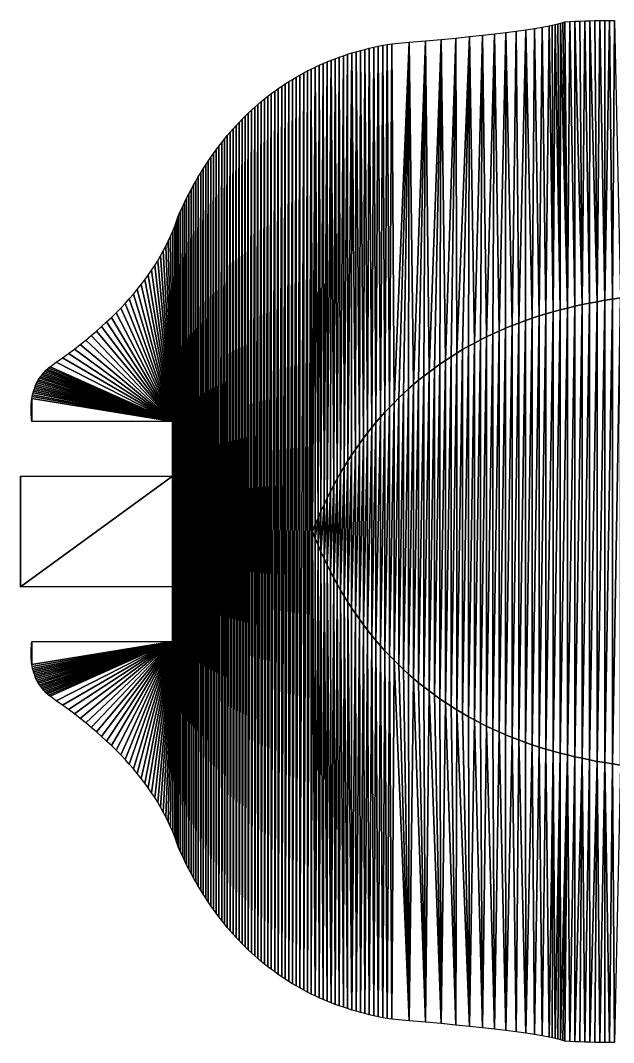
# Model space of a CAD drawing. Extents: x 10 to 917, y 10 to 841.
# Drawn here: x 776.4 to 845.3, y 301.6 to 420.3 of the extents above; entities that cross this region are included whole.
import ezdxf

# ---------------------------------------------------------------- set-up
doc = ezdxf.new("R2010")
doc.units = 0
doc.header["$MEASUREMENT"] = 0
doc.layers.get('0').update_dxf_attribs({"linetype": 'CONTINUOUS'})

msp = doc.modelspace()

# ---------------------------------------------------------------- linework, layer by layer
for p, q in [((840.77, 420.18), (841.35, 420.21)), ((841.35, 420.21), (841.93, 420.23)), ((841.93, 420.23), (842.51, 420.25)), ((842.51, 420.25), (843.09, 420.27)), ((843.09, 420.27), (843.66, 420.28)), ((843.66, 420.28), (844.24, 420.28)), ((844.24, 420.28), (844.81, 420.28)), ((844.81, 420.28), (845.39, 420.27)), ((832.76, 418.88), (833.97, 419.04)), ((833.97, 419.04), (835.07, 419.2)), ((835.07, 419.2), (836.08, 419.35)), ((836.08, 419.35), (836.98, 419.5)), ((836.98, 419.5), (837.79, 419.66)), ((837.79, 419.66), (838.15, 419.73)), ((838.15, 419.73), (838.49, 419.81)), ((838.49, 419.81), (838.81, 419.88)), ((838.81, 419.88), (839.1, 419.96)), ((839.1, 419.96), (839.37, 420.03)), ((839.37, 420.03), (839.61, 420.11)), ((839.61, 420.11), (840.19, 420.15)), ((840.19, 420.15), (840.77, 420.18)), ((821.54, 417.74), (823.44, 417.91)), ((823.44, 417.91), (825.24, 418.07)), ((825.24, 418.07), (826.95, 418.24)), ((826.95, 418.24), (828.55, 418.4)), ((828.55, 418.4), (830.05, 418.56)), ((830.05, 418.56), (831.46, 418.72)), ((831.46, 418.72), (832.76, 418.88)), ((814.9, 416.5), (815.39, 416.65)), ((815.39, 416.65), (815.89, 416.79)), ((815.89, 416.79), (816.4, 416.92)), ((816.4, 416.92), (816.91, 417.05)), ((816.91, 417.05), (817.43, 417.17)), ((817.43, 417.17), (817.95, 417.28)), ((817.95, 417.28), (818.47, 417.39)), ((818.47, 417.39), (819, 417.48)), ((819, 417.48), (819.53, 417.58)), ((819.53, 417.58), (821.54, 417.74)), ((811.55, 415.27), (812.01, 415.47)), ((812.01, 415.47), (812.48, 415.66)), ((812.48, 415.66), (812.95, 415.84)), ((812.95, 415.84), (813.43, 416.02)), ((813.43, 416.02), (813.92, 416.18)), ((813.92, 416.18), (814.4, 416.35)), ((814.4, 416.35), (814.9, 416.5)), ((809.3, 414.18), (809.74, 414.41)), ((809.74, 414.41), (810.18, 414.64)), ((810.18, 414.64), (810.63, 414.86)), ((810.63, 414.86), (811.09, 415.07)), ((811.09, 415.07), (811.55, 415.27)), ((807.16, 412.91), (807.58, 413.18)), ((807.58, 413.18), (808, 413.44)), ((808, 413.44), (808.43, 413.7)), ((808.43, 413.7), (808.86, 413.94)), ((808.86, 413.94), (809.3, 414.18)), ((805.54, 411.78), (805.93, 412.07)), ((805.93, 412.07), (806.34, 412.36)), ((806.34, 412.36), (806.75, 412.64)), ((806.75, 412.64), (807.16, 412.91)), ((803.98, 410.52), (804.36, 410.85)), ((804.36, 410.85), (804.75, 411.16)), ((804.75, 411.16), (805.14, 411.47)), ((805.14, 411.47), (805.54, 411.78)), ((802.51, 409.16), (802.87, 409.51)), ((802.87, 409.51), (803.24, 409.86)), ((803.24, 409.86), (803.61, 410.19)), ((803.61, 410.19), (803.98, 410.52)), ((801.45, 408.06), (801.8, 408.44)), ((801.8, 408.44), (802.15, 408.8)), ((802.15, 408.8), (802.51, 409.16)), ((800.43, 406.9), (800.77, 407.3)), ((800.77, 407.3), (801.11, 407.68)), ((801.11, 407.68), (801.45, 408.06)), ((799.46, 405.68), (799.78, 406.09)), ((799.78, 406.09), (800.1, 406.5)), ((800.1, 406.5), (800.43, 406.9)), ((798.52, 404.39), (798.83, 404.83)), ((798.83, 404.83), (799.14, 405.26)), ((799.14, 405.26), (799.46, 405.68)), ((797.92, 403.5), (798.22, 403.95)), ((798.22, 403.95), (798.52, 404.39)), ((797.06, 402.11), (797.34, 402.58)), ((797.34, 402.58), (797.63, 403.04)), ((797.63, 403.04), (797.92, 403.5)), ((796.51, 401.14), (796.78, 401.63)), ((796.78, 401.63), (797.06, 402.11)), ((795.71, 399.64), (795.97, 400.15)), ((795.97, 400.15), (796.24, 400.65)), ((796.24, 400.65), (796.51, 401.14)), ((795.21, 398.61), (795.46, 399.13)), ((795.46, 399.13), (795.71, 399.64)), ((794.72, 397.55), (794.96, 398.08)), ((794.96, 398.08), (795.21, 398.61)), ((794.32, 396.38), (794.53, 396.97)), ((794.53, 396.97), (794.72, 397.55)), ((793.84, 395.23), (794.09, 395.81)), ((794.09, 395.81), (794.32, 396.38)), ((793, 393.51), (793.3, 394.08)), ((793.3, 394.08), (793.58, 394.66)), ((793.58, 394.66), (793.84, 395.23)), ((792.35, 392.38), (792.68, 392.95)), ((792.68, 392.95), (793, 393.51)), ((791.63, 391.26), (792, 391.82)), ((792, 391.82), (792.35, 392.38)), ((790.84, 390.15), (791.25, 390.71)), ((791.25, 390.71), (791.63, 391.26)), ((789.98, 389.05), (790.42, 389.6)), ((790.42, 389.6), (790.84, 390.15)), ((789.05, 387.96), (789.53, 388.5)), ((789.53, 388.5), (789.98, 389.05)), ((788.05, 386.87), (788.56, 387.41)), ((788.56, 387.41), (789.05, 387.96)), ((840.76, 387.09), (839.91, 386.88)), ((841.61, 387.28), (840.76, 387.09)), ((842.48, 387.45), (841.61, 387.28)), ((843.36, 387.62), (842.48, 387.45)), ((844.25, 387.78), (843.36, 387.62)), ((845.15, 387.92), (844.25, 387.78)), ((846.06, 388.05), (845.15, 387.92)), ((786.42, 385.27), (786.98, 385.8)), ((786.98, 385.8), (787.53, 386.34)), ((787.53, 386.34), (788.05, 386.87)), ((836.62, 385.96), (835.82, 385.7)), ((837.42, 386.21), (836.62, 385.96)), ((838.24, 386.44), (837.42, 386.21)), ((839.07, 386.67), (838.24, 386.44)), ((839.91, 386.88), (839.07, 386.67)), ((785.25, 384.21), (785.84, 384.74)), ((785.84, 384.74), (786.42, 385.27)), ((833.49, 384.84), (832.74, 384.53)), ((834.26, 385.14), (833.49, 384.84)), ((835.03, 385.42), (834.26, 385.14)), ((835.82, 385.7), (835.03, 385.42)), ((784, 383.16), (784.63, 383.68)), ((784.63, 383.68), (785.25, 384.21)), ((830.53, 383.54), (829.82, 383.18)), ((831.25, 383.88), (830.53, 383.54)), ((831.99, 384.21), (831.25, 383.88)), ((832.74, 384.53), (831.99, 384.21)), ((782.69, 382.12), (783.35, 382.64)), ((783.35, 382.64), (784, 383.16)), ((828.42, 382.44), (827.73, 382.05)), ((829.11, 382.82), (828.42, 382.44)), ((829.82, 383.18), (829.11, 382.82)), ((780.58, 380.58), (781.3, 381.09)), ((781.3, 381.09), (782, 381.6)), ((782, 381.6), (782.69, 382.12)), ((826.4, 381.23), (825.75, 380.8)), ((827.06, 381.64), (826.4, 381.23)), ((827.73, 382.05), (827.06, 381.64)), ((779.53, 379.8), (779.68, 379.94)), ((779.68, 379.94), (779.85, 380.07)), ((779.85, 380.07), (780.58, 380.58)), ((824.47, 379.91), (823.85, 379.45)), ((825.1, 380.36), (824.47, 379.91)), ((825.75, 380.8), (825.1, 380.36)), ((778.51, 378.55), (778.61, 378.72)), ((778.61, 378.72), (778.72, 378.89)), ((778.72, 378.89), (778.84, 379.05)), ((778.84, 379.05), (778.97, 379.21)), ((778.97, 379.21), (779.1, 379.36)), ((779.1, 379.36), (779.24, 379.51)), ((779.24, 379.51), (779.38, 379.66)), ((779.38, 379.66), (779.53, 379.8)), ((823.24, 378.98), (822.64, 378.49)), ((823.85, 379.45), (823.24, 378.98)), ((778, 377.43), (778.07, 377.63)), ((778.07, 377.63), (778.14, 377.82)), ((778.14, 377.82), (778.22, 378.01)), ((778.22, 378.01), (778.31, 378.19)), ((778.31, 378.19), (778.41, 378.37)), ((778.41, 378.37), (778.51, 378.55)), ((821.47, 377.49), (820.9, 376.97)), ((822.05, 378), (821.47, 377.49)), ((822.64, 378.49), (822.05, 378)), ((777.71, 376.16), (777.75, 376.39)), ((777.75, 376.39), (777.78, 376.6)), ((777.78, 376.6), (777.83, 376.82)), ((777.83, 376.82), (777.88, 377.03)), ((777.88, 377.03), (777.94, 377.23)), ((777.94, 377.23), (778, 377.43)), ((820.34, 376.44), (819.79, 375.89)), ((820.9, 376.97), (820.34, 376.44)), ((777.65, 375.23), (777.66, 375.47)), ((777.65, 374.99), (777.65, 375.23)), ((777.66, 375.47), (777.67, 375.71)), ((777.67, 375.71), (777.69, 375.94)), ((777.69, 375.94), (777.71, 376.16)), ((819.25, 375.33), (818.72, 374.77)), ((819.79, 375.89), (819.25, 375.33)), ((777.65, 374.74), (777.65, 374.99)), ((777.66, 374.49), (777.65, 374.74)), ((777.68, 374.23), (777.66, 374.49)), ((777.71, 373.97), (777.68, 374.23)), ((777.74, 373.7), (777.71, 373.97)), ((818.2, 374.19), (817.69, 373.6)), ((818.72, 374.77), (818.2, 374.19)), ((794.07, 373.7), (777.74, 373.7)), ((794.07, 367.35), (794.07, 373.7)), ((817.19, 372.99), (816.71, 372.38)), ((817.69, 373.6), (817.19, 372.99)), ((816.23, 371.75), (815.76, 371.11)), ((816.71, 372.38), (816.23, 371.75)), ((815.3, 370.46), (814.86, 369.8)), ((815.76, 371.11), (815.3, 370.46)), ((814.86, 369.8), (814.42, 369.12)), ((814, 368.44), (813.58, 367.74)), ((814.42, 369.12), (814, 368.44)), ((776.42, 360.93), (776.42, 367.35)), ((776.42, 367.35), (794.07, 367.35)), ((813.18, 367.03), (812.78, 366.31)), ((813.58, 367.74), (813.18, 367.03)), ((812.78, 366.31), (812.4, 365.58)), ((812.02, 364.83), (811.66, 364.08)), ((812.4, 365.58), (812.02, 364.83)), ((811.3, 363.31), (810.96, 362.53)), ((811.66, 364.08), (811.3, 363.31)), ((810.96, 362.53), (810.63, 361.73)), ((776.42, 354.51), (776.42, 360.93)), ((810.63, 361.73), (810.31, 360.93)), ((810.31, 360.93), (810.63, 360.13)), ((810.63, 360.13), (810.96, 359.33)), ((810.96, 359.33), (811.3, 358.55)), ((811.3, 358.55), (811.66, 357.79)), ((811.66, 357.79), (812.02, 357.03)), ((812.02, 357.03), (812.4, 356.28)), ((812.4, 356.28), (812.78, 355.55)), ((812.78, 355.55), (813.18, 354.83)), ((794.07, 354.51), (776.42, 354.51)), ((794.07, 348.16), (794.07, 354.51)), ((813.18, 354.83), (813.58, 354.12)), ((813.58, 354.12), (814, 353.42)), ((814, 353.42), (814.42, 352.74)), ((814.42, 352.74), (814.86, 352.06)), ((814.86, 352.06), (815.3, 351.4)), ((815.3, 351.4), (815.76, 350.75)), ((815.76, 350.75), (816.23, 350.11)), ((816.23, 350.11), (816.71, 349.48)), ((816.71, 349.48), (817.19, 348.87)), ((777.68, 347.63), (777.71, 347.89)), ((777.71, 347.89), (777.74, 348.16)), ((777.74, 348.16), (794.07, 348.16)), ((817.19, 348.87), (817.69, 348.27)), ((817.69, 348.27), (818.2, 347.67)), ((777.65, 347.12), (777.66, 347.37)), ((777.65, 346.87), (777.65, 347.12)), ((777.65, 346.63), (777.65, 346.87)), ((777.66, 346.39), (777.65, 346.63)), ((777.66, 347.37), (777.68, 347.63)), ((818.2, 347.67), (818.72, 347.09)), ((818.72, 347.09), (819.25, 346.53)), ((777.67, 346.16), (777.66, 346.39)), ((777.69, 345.92), (777.67, 346.16)), ((777.71, 345.7), (777.69, 345.92)), ((777.75, 345.48), (777.71, 345.7)), ((777.78, 345.26), (777.75, 345.48)), ((819.25, 346.53), (819.79, 345.97)), ((819.79, 345.97), (820.34, 345.43)), ((820.34, 345.43), (820.9, 344.89)), ((777.83, 345.04), (777.78, 345.26)), ((777.88, 344.83), (777.83, 345.04)), ((777.94, 344.63), (777.88, 344.83)), ((778, 344.43), (777.94, 344.63)), ((778.07, 344.23), (778, 344.43)), ((778.14, 344.04), (778.07, 344.23)), ((820.9, 344.89), (821.47, 344.37)), ((821.47, 344.37), (822.05, 343.86)), ((778.22, 343.85), (778.14, 344.04)), ((778.31, 343.67), (778.22, 343.85)), ((778.41, 343.49), (778.31, 343.67)), ((778.51, 343.31), (778.41, 343.49)), ((778.61, 343.14), (778.51, 343.31)), ((778.72, 342.97), (778.61, 343.14)), ((822.05, 343.86), (822.64, 343.37)), ((822.64, 343.37), (823.24, 342.88)), ((778.84, 342.81), (778.72, 342.97)), ((778.97, 342.65), (778.84, 342.81)), ((779.1, 342.5), (778.97, 342.65)), ((779.24, 342.35), (779.1, 342.5)), ((779.38, 342.2), (779.24, 342.35)), ((779.53, 342.06), (779.38, 342.2)), ((779.68, 341.93), (779.53, 342.06)), ((779.85, 341.79), (779.68, 341.93)), ((823.24, 342.88), (823.85, 342.41)), ((823.85, 342.41), (824.47, 341.95)), ((824.47, 341.95), (825.1, 341.5)), ((780.58, 341.28), (779.85, 341.79)), ((781.3, 340.77), (780.58, 341.28)), ((782, 340.26), (781.3, 340.77)), ((825.1, 341.5), (825.75, 341.06)), ((825.75, 341.06), (826.4, 340.63)), ((782.69, 339.74), (782, 340.26)), ((783.35, 339.22), (782.69, 339.74)), ((826.4, 340.63), (827.06, 340.22)), ((827.06, 340.22), (827.73, 339.82)), ((827.73, 339.82), (828.42, 339.42)), ((784, 338.7), (783.35, 339.22)), ((784.63, 338.18), (784, 338.7)), ((828.42, 339.42), (829.11, 339.05)), ((829.11, 339.05), (829.82, 338.68)), ((829.82, 338.68), (830.53, 338.32)), ((830.53, 338.32), (831.25, 337.98)), ((785.25, 337.65), (784.63, 338.18)), ((785.84, 337.12), (785.25, 337.65)), ((786.42, 336.59), (785.84, 337.12)), ((831.25, 337.98), (831.99, 337.65)), ((831.99, 337.65), (832.74, 337.33)), ((832.74, 337.33), (833.49, 337.02)), ((786.98, 336.06), (786.42, 336.59)), ((787.53, 335.53), (786.98, 336.06)), ((833.49, 337.02), (834.26, 336.72)), ((834.26, 336.72), (835.03, 336.44)), ((835.03, 336.44), (835.82, 336.16)), ((835.82, 336.16), (836.62, 335.9)), ((788.05, 334.99), (787.53, 335.53)), ((788.56, 334.45), (788.05, 334.99)), ((836.62, 335.9), (837.42, 335.65)), ((837.42, 335.65), (838.24, 335.42)), ((838.24, 335.42), (839.07, 335.19)), ((839.07, 335.19), (839.91, 334.98)), ((839.91, 334.98), (840.76, 334.78)), ((840.76, 334.78), (841.61, 334.59)), ((789.05, 333.91), (788.56, 334.45)), ((789.53, 333.36), (789.05, 333.91)), ((841.61, 334.59), (842.48, 334.41)), ((842.48, 334.41), (843.36, 334.24)), ((843.36, 334.24), (844.25, 334.09)), ((844.25, 334.09), (845.15, 333.94)), ((845.15, 333.94), (846.06, 333.81)), ((789.98, 332.81), (789.53, 333.36)), ((790.42, 332.26), (789.98, 332.81)), ((790.84, 331.71), (790.42, 332.26)), ((791.25, 331.16), (790.84, 331.71)), ((791.63, 330.6), (791.25, 331.16)), ((792, 330.04), (791.63, 330.6)), ((792.35, 329.48), (792, 330.04)), ((792.68, 328.91), (792.35, 329.48)), ((793, 328.35), (792.68, 328.91)), ((793.3, 327.78), (793, 328.35)), ((793.58, 327.21), (793.3, 327.78)), ((793.84, 326.63), (793.58, 327.21)), ((794.09, 326.06), (793.84, 326.63)), ((794.32, 325.48), (794.09, 326.06)), ((794.53, 324.9), (794.32, 325.48)), ((794.72, 324.31), (794.53, 324.9)), ((794.96, 323.78), (794.72, 324.31)), ((795.21, 323.25), (794.96, 323.78)), ((795.46, 322.73), (795.21, 323.25)), ((795.71, 322.22), (795.46, 322.73)), ((795.97, 321.71), (795.71, 322.22)), ((796.24, 321.21), (795.97, 321.71)), ((796.51, 320.72), (796.24, 321.21)), ((796.78, 320.23), (796.51, 320.72)), ((797.06, 319.76), (796.78, 320.23)), ((797.34, 319.28), (797.06, 319.76)), ((797.63, 318.82), (797.34, 319.28)), ((797.92, 318.36), (797.63, 318.82)), ((798.22, 317.91), (797.92, 318.36)), ((798.52, 317.47), (798.22, 317.91)), ((798.83, 317.03), (798.52, 317.47)), ((799.14, 316.6), (798.83, 317.03)), ((799.46, 316.18), (799.14, 316.6)), ((799.78, 315.77), (799.46, 316.18)), ((800.1, 315.36), (799.78, 315.77)), ((800.43, 314.96), (800.1, 315.36)), ((800.77, 314.56), (800.43, 314.96)), ((801.11, 314.18), (800.77, 314.56)), ((801.45, 313.8), (801.11, 314.18)), ((801.8, 313.43), (801.45, 313.8)), ((802.15, 313.06), (801.8, 313.43)), ((802.51, 312.7), (802.15, 313.06)), ((802.87, 312.35), (802.51, 312.7)), ((803.24, 312.01), (802.87, 312.35)), ((803.61, 311.67), (803.24, 312.01)), ((803.98, 311.34), (803.61, 311.67)), ((804.36, 311.01), (803.98, 311.34)), ((804.75, 310.7), (804.36, 311.01)), ((805.14, 310.39), (804.75, 310.7)), ((805.54, 310.09), (805.14, 310.39)), ((805.93, 309.79), (805.54, 310.09)), ((806.34, 309.5), (805.93, 309.79)), ((806.75, 309.22), (806.34, 309.5)), ((807.16, 308.95), (806.75, 309.22)), ((807.58, 308.68), (807.16, 308.95)), ((808, 308.42), (807.58, 308.68)), ((808.43, 308.17), (808, 308.42)), ((808.86, 307.92), (808.43, 308.17)), ((809.3, 307.68), (808.86, 307.92)), ((809.74, 307.45), (809.3, 307.68)), ((810.18, 307.22), (809.74, 307.45)), ((810.63, 307.01), (810.18, 307.22)), ((811.09, 306.79), (810.63, 307.01)), ((811.55, 306.59), (811.09, 306.79)), ((812.01, 306.39), (811.55, 306.59)), ((812.48, 306.2), (812.01, 306.39)), ((812.95, 306.02), (812.48, 306.2)), ((813.43, 305.85), (812.95, 306.02)), ((813.92, 305.68), (813.43, 305.85)), ((814.4, 305.52), (813.92, 305.68)), ((814.9, 305.36), (814.4, 305.52)), ((815.39, 305.21), (814.9, 305.36)), ((815.89, 305.07), (815.39, 305.21)), ((816.4, 304.94), (815.89, 305.07)), ((816.91, 304.81), (816.4, 304.94)), ((817.43, 304.69), (816.91, 304.81)), ((817.95, 304.58), (817.43, 304.69)), ((818.47, 304.47), (817.95, 304.58)), ((819, 304.38), (818.47, 304.47)), ((819.53, 304.29), (819, 304.38)), ((821.54, 304.12), (819.53, 304.29)), ((823.44, 303.95), (821.54, 304.12)), ((825.24, 303.79), (823.44, 303.95)), ((826.95, 303.62), (825.24, 303.79)), ((828.55, 303.46), (826.95, 303.62)), ((830.05, 303.3), (828.55, 303.46)), ((831.46, 303.14), (830.05, 303.3)), ((832.76, 302.98), (831.46, 303.14)), ((833.97, 302.82), (832.76, 302.98)), ((835.07, 302.67), (833.97, 302.82)), ((836.08, 302.51), (835.07, 302.67)), ((836.98, 302.36), (836.08, 302.51)), ((837.79, 302.2), (836.98, 302.36)), ((838.15, 302.13), (837.79, 302.2)), ((838.49, 302.05), (838.15, 302.13)), ((838.81, 301.98), (838.49, 302.05)), ((839.1, 301.9), (838.81, 301.98)), ((839.37, 301.83), (839.1, 301.9)), ((839.61, 301.75), (839.37, 301.83)), ((840.19, 301.71), (839.61, 301.75)), ((840.77, 301.68), (840.19, 301.71)), ((841.35, 301.65), (840.77, 301.68)), ((841.93, 301.63), (841.35, 301.65)), ((842.51, 301.61), (841.93, 301.63)), ((843.09, 301.59), (842.51, 301.61)), ((843.66, 301.59), (843.09, 301.59)), ((844.24, 301.58), (843.66, 301.59)), ((844.81, 301.58), (844.24, 301.58)), ((845.39, 301.59), (844.81, 301.58))]:
    msp.add_line(p, q)

# ---------------------------------------------------------------- meshes
mesh = msp.add_polyface()
corners = [(823.85, 379.45), (825.24, 418.07), (824.47, 379.91), (825.1, 380.36), (825.75, 380.8), (826.95, 418.24), (826.4, 381.23), (827.06, 381.64), (828.55, 418.4), (827.73, 382.05), (828.42, 382.44), (829.11, 382.82), (830.05, 418.56), (829.82, 383.18), (830.53, 383.54), (831.46, 418.72), (831.25, 383.88), (831.99, 384.21), (832.76, 418.88), (832.74, 384.53), (833.49, 384.84), (833.97, 419.04), (834.26, 385.14), (835.07, 419.2), (835.03, 385.42), (835.82, 385.7), (836.08, 419.35), (836.62, 385.96), (836.98, 419.5), (837.42, 386.21), (837.79, 419.66), (838.24, 386.44), (838.15, 419.73), (838.49, 419.81), (839.07, 386.67), (838.81, 419.88), (839.1, 419.96), (839.91, 386.88), (839.37, 420.03), (839.61, 420.11), (840.19, 420.15), (840.76, 387.09), (840.77, 420.18), (841.61, 387.28), (841.35, 420.21), (841.93, 420.23), (842.48, 387.45), (842.51, 420.25), (843.36, 387.62), (843.09, 420.27), (843.66, 420.28), (844.25, 387.78), (844.24, 420.28), (844.81, 420.28), (845.15, 387.92), (845.39, 420.27), (846.06, 388.05)]
mesh.append_faces([[corners[k] for k in face] for face in [(0, 1, 2), (2, 1, 3), (3, 1, 4), (4, 5, 6), (6, 5, 7), (7, 8, 9), (9, 8, 10), (10, 8, 11), (11, 12, 13), (13, 12, 14), (14, 15, 16), (16, 15, 17), (17, 18, 19), (19, 18, 20), (20, 21, 22), (22, 23, 24), (24, 23, 25), (25, 26, 27), (27, 28, 29), (29, 30, 31), (31, 33, 34), (34, 36, 37), (37, 40, 41), (41, 42, 43), (43, 45, 46), (46, 47, 48), (48, 50, 51), (51, 53, 54), (54, 55, 56)]], dxfattribs={"vtx0": -1, "vtx1": -1})
mesh.append_faces([[corners[k] for k in face] for face in [(4, 1, 5), (7, 5, 8), (11, 8, 12), (14, 12, 15), (17, 15, 18), (20, 18, 21), (22, 21, 23), (25, 23, 26), (27, 26, 28), (29, 28, 30), (31, 30, 32), (31, 32, 33), (34, 33, 35), (34, 35, 36), (37, 36, 38), (37, 38, 39), (37, 39, 40), (41, 40, 42), (43, 42, 44), (43, 44, 45), (46, 45, 47), (48, 47, 49), (48, 49, 50), (51, 50, 52), (51, 52, 53), (54, 53, 55)]], dxfattribs={"vtx0": -1, "vtx2": -1})
mesh = msp.add_polyface()
corners = [(808.43, 308.17), (808.43, 413.7), (808.86, 413.94), (808.86, 307.92), (809.3, 414.18), (809.3, 307.68), (809.74, 414.41), (809.74, 307.45), (810.18, 414.64), (810.31, 360.93), (810.63, 414.86), (810.63, 361.73), (810.96, 362.53), (811.09, 415.07), (811.3, 363.31), (811.55, 415.27), (811.66, 364.08), (812.01, 415.47), (812.02, 364.83), (812.48, 415.66), (812.4, 365.58), (812.78, 366.31), (812.95, 415.84), (813.18, 367.03), (813.43, 416.02), (813.58, 367.74), (813.92, 416.18), (814, 368.44), (814.4, 416.35), (814.42, 369.12), (814.9, 416.5), (814.86, 369.8), (815.3, 370.46), (815.39, 416.65), (815.76, 371.11), (815.89, 416.79), (816.23, 371.75), (816.4, 416.92), (816.71, 372.38), (816.91, 417.05), (817.19, 372.99), (817.43, 417.17), (817.69, 373.6), (817.95, 417.28), (818.2, 374.19), (818.47, 417.39), (818.72, 374.77), (819, 417.48), (819.25, 375.33), (819.53, 417.58), (819.79, 375.89), (821.54, 417.74), (820.34, 376.44), (820.9, 376.97), (821.47, 377.49), (822.05, 378), (823.44, 417.91), (822.64, 378.49), (823.24, 378.98), (823.85, 379.45), (825.24, 418.07)]
mesh.append_faces([[corners[k] for k in face] for face in [(9, 10, 11), (11, 10, 12), (12, 13, 14), (14, 15, 16), (16, 17, 18), (18, 19, 20), (20, 19, 21), (21, 22, 23), (23, 24, 25), (25, 26, 27), (27, 28, 29), (29, 30, 31), (31, 30, 32), (32, 33, 34), (34, 35, 36), (36, 37, 38), (38, 39, 40), (40, 41, 42), (42, 43, 44), (44, 45, 46), (46, 47, 48), (48, 49, 50), (50, 51, 52), (52, 51, 53), (53, 51, 54), (54, 51, 55), (55, 56, 57), (57, 56, 58), (58, 56, 59)]], dxfattribs={"vtx0": -1, "vtx1": -1})
mesh.append_faces([[corners[k] for k in face] for face in [(0, 1, 2), (3, 2, 4), (5, 4, 6), (7, 6, 8), (9, 8, 10), (12, 10, 13), (14, 13, 15), (16, 15, 17), (18, 17, 19), (21, 19, 22), (23, 22, 24), (25, 24, 26), (27, 26, 28), (29, 28, 30), (32, 30, 33), (34, 33, 35), (36, 35, 37), (38, 37, 39), (40, 39, 41), (42, 41, 43), (44, 43, 45), (46, 45, 47), (48, 47, 49), (50, 49, 51), (55, 51, 56), (59, 56, 60)]], dxfattribs={"vtx0": -1, "vtx2": -1})
mesh = msp.add_polyface()
corners = [(808.86, 307.92), (809.3, 414.18), (809.3, 307.68), (809.74, 414.41), (809.74, 307.45), (810.18, 414.64), (810.18, 307.22), (810.31, 360.93), (810.63, 307.01), (810.63, 360.13), (810.96, 359.33), (811.09, 306.79), (811.3, 358.55), (811.55, 306.59), (811.66, 357.79), (812.01, 306.39), (812.02, 357.03), (812.48, 306.2), (812.4, 356.28), (812.78, 355.55), (812.95, 306.02), (813.18, 354.83), (813.43, 305.85), (813.58, 354.12), (813.92, 305.68), (814, 353.42), (814.4, 305.52), (814.42, 352.74), (814.9, 305.36), (814.86, 352.06), (815.3, 351.4), (815.39, 305.21), (815.76, 350.75), (815.89, 305.07), (816.23, 350.11), (816.4, 304.94), (816.71, 349.48), (816.91, 304.81), (817.19, 348.87), (817.43, 304.69), (817.69, 348.27), (817.95, 304.58), (818.2, 347.67), (818.47, 304.47), (818.72, 347.09), (819, 304.38), (819.25, 346.53), (819.53, 304.29), (819.79, 345.97), (821.54, 304.12), (820.34, 345.43), (820.9, 344.89), (821.47, 344.37), (822.05, 343.86), (823.44, 303.95), (822.64, 343.37), (823.24, 342.88), (823.85, 342.41), (825.24, 303.79), (824.47, 341.95), (825.1, 341.5), (825.75, 341.06), (826.95, 303.62), (826.4, 340.63), (827.06, 340.22), (828.55, 303.46), (827.73, 339.82), (828.42, 339.42), (829.11, 339.05), (830.05, 303.3), (829.82, 338.68), (830.53, 338.32), (831.46, 303.14), (831.25, 337.98), (831.99, 337.65), (832.76, 302.98), (832.74, 337.33), (833.49, 337.02), (833.97, 302.82), (834.26, 336.72), (835.07, 302.67), (835.03, 336.44), (835.82, 336.16), (836.08, 302.51), (836.62, 335.9), (836.98, 302.36), (837.42, 335.65), (837.79, 302.2), (838.24, 335.42)]
mesh.append_faces([[corners[k] for k in face] for face in [(0, 1, 2), (2, 3, 4), (4, 5, 6), (8, 10, 11)]], dxfattribs={"vtx0": -1, "vtx1": -1})
mesh.append_faces([[corners[k] for k in face] for face in [(6, 5, 7)]], dxfattribs={"vtx0": -1, "vtx1": -1, "vtx2": -1})
mesh.append_faces([[corners[k] for k in face] for face in [(7, 8, 6), (8, 7, 9), (8, 9, 10), (11, 10, 12), (13, 12, 14), (15, 14, 16), (17, 16, 18), (17, 18, 19), (20, 19, 21), (22, 21, 23), (24, 23, 25), (26, 25, 27), (28, 27, 29), (28, 29, 30), (31, 30, 32), (33, 32, 34), (35, 34, 36), (37, 36, 38), (39, 38, 40), (41, 40, 42), (43, 42, 44), (45, 44, 46), (47, 46, 48), (49, 48, 50), (49, 50, 51), (49, 51, 52), (49, 52, 53), (54, 53, 55), (54, 55, 56), (54, 56, 57), (58, 57, 59), (58, 59, 60), (58, 60, 61), (62, 61, 63), (62, 63, 64), (65, 64, 66), (65, 66, 67), (65, 67, 68), (69, 68, 70), (69, 70, 71), (72, 71, 73), (72, 73, 74), (75, 74, 76), (75, 76, 77), (78, 77, 79), (80, 79, 81), (80, 81, 82), (83, 82, 84), (85, 84, 86), (87, 86, 88)]], dxfattribs={"vtx0": -1, "vtx2": -1})
mesh = msp.add_polyface()
corners = [(791.25, 331.16), (794.07, 348.16), (791.63, 330.6), (792, 330.04), (792.35, 329.48), (792.68, 328.91), (793, 328.35), (793.3, 327.78), (793.58, 327.21), (793.84, 326.63), (794.09, 326.06), (794.09, 395.81), (794.32, 396.38), (794.32, 325.48), (794.53, 396.97), (794.53, 324.9), (794.72, 397.55), (794.72, 324.31), (794.96, 398.08), (794.96, 323.78), (795.21, 398.61), (795.21, 323.25), (795.46, 399.13), (795.46, 322.73), (795.71, 399.64), (795.71, 322.22), (795.97, 400.15), (795.97, 321.71), (796.24, 400.65), (796.24, 321.21), (796.51, 401.14), (796.51, 320.72), (796.78, 401.63), (796.78, 320.23), (797.06, 402.11), (797.06, 319.76), (797.34, 402.58), (797.34, 319.28), (797.63, 403.04), (797.63, 318.82), (797.92, 403.5), (797.92, 318.36), (798.22, 403.95), (798.22, 317.91), (798.52, 404.39), (798.52, 317.47), (798.83, 404.83), (798.83, 317.03), (799.14, 405.26), (799.14, 316.6), (799.46, 405.68), (799.46, 316.18), (799.78, 406.09), (799.78, 315.77), (800.1, 406.5), (800.1, 315.36), (800.43, 406.9), (800.43, 314.96), (800.77, 407.3), (800.77, 314.56), (801.11, 407.68), (801.11, 314.18), (801.45, 408.06), (801.45, 313.8), (801.8, 408.44), (801.8, 313.43), (802.15, 408.8), (802.15, 313.06), (802.51, 409.16), (802.51, 312.7), (802.87, 409.51), (802.87, 312.35), (803.24, 409.86), (803.24, 312.01), (803.61, 410.19), (803.61, 311.67), (803.98, 410.52), (803.98, 311.34), (804.36, 410.85), (804.36, 311.01), (804.75, 411.16), (804.75, 310.7), (805.14, 411.47), (805.14, 310.39), (805.54, 411.78), (805.54, 310.09), (805.93, 412.07), (805.93, 309.79), (806.34, 412.36), (806.34, 309.5), (806.75, 412.64), (806.75, 309.22), (807.16, 412.91), (807.16, 308.95), (807.58, 413.18), (807.58, 308.68), (808, 413.44), (808, 308.42), (808.43, 413.7), (808.43, 308.17), (808.86, 413.94), (808.86, 307.92)]
mesh.append_faces([[corners[k] for k in face] for face in [(0, 1, 2), (2, 1, 3), (3, 1, 4), (4, 1, 5), (5, 1, 6), (6, 1, 7), (7, 1, 8), (8, 1, 9), (9, 1, 10), (10, 12, 13), (13, 14, 15), (15, 16, 17), (17, 18, 19), (19, 20, 21), (21, 22, 23), (23, 24, 25), (25, 26, 27), (27, 28, 29), (29, 30, 31), (31, 32, 33), (33, 34, 35), (35, 36, 37), (37, 38, 39), (39, 40, 41), (41, 42, 43), (43, 44, 45), (45, 46, 47), (47, 48, 49), (49, 50, 51), (51, 52, 53), (53, 54, 55), (55, 56, 57), (57, 58, 59), (59, 60, 61), (61, 62, 63), (63, 64, 65), (65, 66, 67), (67, 68, 69), (69, 70, 71), (71, 72, 73), (73, 74, 75), (75, 76, 77), (77, 78, 79), (79, 80, 81), (81, 82, 83), (83, 84, 85), (85, 86, 87), (87, 88, 89), (89, 90, 91), (91, 92, 93), (93, 94, 95), (95, 96, 97), (97, 98, 99), (99, 100, 101)]], dxfattribs={"vtx0": -1, "vtx1": -1})
mesh.append_faces([[corners[k] for k in face] for face in [(10, 1, 11)]], dxfattribs={"vtx0": -1, "vtx1": -1, "vtx2": -1})
mesh = msp.add_polyface()
corners = [(794.09, 326.06), (794.09, 395.81), (794.32, 396.38), (794.32, 325.48), (794.53, 396.97), (794.53, 324.9), (794.72, 397.55), (794.72, 324.31), (794.96, 398.08), (794.96, 323.78), (795.21, 398.61), (795.21, 323.25), (795.46, 399.13), (795.46, 322.73), (795.71, 399.64), (795.71, 322.22), (795.97, 400.15), (795.97, 321.71), (796.24, 400.65), (796.24, 321.21), (796.51, 401.14), (796.51, 320.72), (796.78, 401.63), (796.78, 320.23), (797.06, 402.11), (797.06, 319.76), (797.34, 402.58), (797.34, 319.28), (797.63, 403.04), (797.63, 318.82), (797.92, 403.5), (797.92, 318.36), (798.22, 403.95), (798.22, 317.91), (798.52, 404.39), (798.52, 317.47), (798.83, 404.83), (798.83, 317.03), (799.14, 405.26), (799.14, 316.6), (799.46, 405.68), (799.46, 316.18), (799.78, 406.09), (799.78, 315.77), (800.1, 406.5), (800.1, 315.36), (800.43, 406.9), (800.43, 314.96), (800.77, 407.3), (800.77, 314.56), (801.11, 407.68), (801.11, 314.18), (801.45, 408.06), (801.45, 313.8), (801.8, 408.44), (801.8, 313.43), (802.15, 408.8), (802.15, 313.06), (802.51, 409.16), (802.51, 312.7), (802.87, 409.51), (802.87, 312.35), (803.24, 409.86), (803.24, 312.01), (803.61, 410.19), (803.61, 311.67), (803.98, 410.52), (803.98, 311.34), (804.36, 410.85), (804.36, 311.01), (804.75, 411.16), (804.75, 310.7), (805.14, 411.47), (805.14, 310.39), (805.54, 411.78), (805.54, 310.09), (805.93, 412.07), (805.93, 309.79), (806.34, 412.36), (806.34, 309.5), (806.75, 412.64), (806.75, 309.22), (807.16, 412.91), (807.16, 308.95), (807.58, 413.18), (807.58, 308.68), (808, 413.44), (808, 308.42), (808.43, 413.7), (794.07, 373.7), (791.63, 391.26), (792, 391.82), (792.35, 392.38), (792.68, 392.95), (793, 393.51), (793.3, 394.08), (793.58, 394.66), (793.84, 395.23), (794.07, 367.35), (794.07, 354.51), (794.07, 348.16)]
mesh.append_faces([[corners[k] for k in face] for face in [(89, 1, 98), (99, 1, 100)]], dxfattribs={"vtx0": -1, "vtx1": -1})
mesh.append_faces([[corners[k] for k in face] for face in [(98, 1, 99)]], dxfattribs={"vtx0": -1, "vtx1": -1, "vtx2": -1})
mesh.append_faces([[corners[k] for k in face] for face in [(0, 1, 2), (3, 2, 4), (5, 4, 6), (7, 6, 8), (9, 8, 10), (11, 10, 12), (13, 12, 14), (15, 14, 16), (17, 16, 18), (19, 18, 20), (21, 20, 22), (23, 22, 24), (25, 24, 26), (27, 26, 28), (29, 28, 30), (31, 30, 32), (33, 32, 34), (35, 34, 36), (37, 36, 38), (39, 38, 40), (41, 40, 42), (43, 42, 44), (45, 44, 46), (47, 46, 48), (49, 48, 50), (51, 50, 52), (53, 52, 54), (55, 54, 56), (57, 56, 58), (59, 58, 60), (61, 60, 62), (63, 62, 64), (65, 64, 66), (67, 66, 68), (69, 68, 70), (71, 70, 72), (73, 72, 74), (75, 74, 76), (77, 76, 78), (79, 78, 80), (81, 80, 82), (83, 82, 84), (85, 84, 86), (87, 86, 88), (89, 90, 91), (89, 91, 92), (89, 92, 93), (89, 93, 94), (89, 94, 95), (89, 95, 96), (89, 96, 97), (89, 97, 1)]], dxfattribs={"vtx0": -1, "vtx2": -1})
mesh = msp.add_polyface()
corners = [(777.65, 375.23), (777.65, 374.74), (777.65, 374.99), (777.66, 375.47), (777.66, 374.49), (777.67, 375.71), (777.68, 374.23), (777.69, 375.94), (777.71, 373.97), (777.71, 376.16), (777.74, 373.7), (777.75, 376.39), (794.07, 373.7), (777.78, 376.6), (777.83, 376.82), (777.88, 377.03), (777.94, 377.23), (778, 377.43), (778.07, 377.63), (778.14, 377.82), (778.22, 378.01), (778.31, 378.19), (778.41, 378.37), (778.51, 378.55), (778.61, 378.72), (778.72, 378.89), (778.84, 379.05), (778.97, 379.21), (779.1, 379.36), (779.24, 379.51), (779.38, 379.66), (779.53, 379.8), (779.68, 379.94), (779.85, 380.07), (780.58, 380.58), (781.3, 381.09), (782, 381.6), (782.69, 382.12), (783.35, 382.64), (784, 383.16), (784.63, 383.68), (785.25, 384.21), (785.84, 384.74), (786.42, 385.27), (786.98, 385.8), (787.53, 386.34), (788.05, 386.87), (788.56, 387.41), (789.05, 387.96), (789.53, 388.5), (789.98, 389.05), (790.42, 389.6), (790.84, 390.15), (791.25, 390.71), (791.63, 391.26), (776.42, 354.51), (776.42, 367.35), (794.07, 367.35)]
mesh.append_faces([[corners[k] for k in face] for face in [(0, 1, 2)]], dxfattribs={"vtx0": -1})
mesh.append_faces([[corners[k] for k in face] for face in [(1, 3, 4), (4, 5, 6), (6, 7, 8), (8, 9, 10), (10, 11, 12)]], dxfattribs={"vtx0": -1, "vtx1": -1})
mesh.append_faces([[corners[k] for k in face] for face in [(1, 0, 3), (4, 3, 5), (6, 5, 7), (8, 7, 9), (10, 9, 11), (12, 11, 13), (12, 13, 14), (12, 14, 15), (12, 15, 16), (12, 16, 17), (12, 17, 18), (12, 18, 19), (12, 19, 20), (12, 20, 21), (12, 21, 22), (12, 22, 23), (12, 23, 24), (12, 24, 25), (12, 25, 26), (12, 26, 27), (12, 27, 28), (12, 28, 29), (12, 29, 30), (12, 30, 31), (12, 31, 32), (12, 32, 33), (12, 33, 34), (12, 34, 35), (12, 35, 36), (12, 36, 37), (12, 37, 38), (12, 38, 39), (12, 39, 40), (12, 40, 41), (12, 41, 42), (12, 42, 43), (12, 43, 44), (12, 44, 45), (12, 45, 46), (12, 46, 47), (12, 47, 48), (12, 48, 49), (12, 49, 50), (12, 50, 51), (12, 51, 52), (12, 52, 53), (12, 53, 54), (55, 56, 57)]], dxfattribs={"vtx0": -1, "vtx2": -1})
mesh = msp.add_polyface()
corners = [(830.53, 338.32), (830.53, 383.54), (831.25, 383.88), (831.25, 337.98), (831.99, 384.21), (831.99, 337.65), (832.74, 384.53), (832.74, 337.33), (833.49, 384.84), (833.49, 337.02), (834.26, 385.14), (834.26, 336.72), (835.03, 385.42), (835.03, 336.44), (835.82, 385.7), (835.82, 336.16), (836.62, 385.96), (836.62, 335.9), (837.42, 386.21), (837.42, 335.65), (838.24, 386.44), (838.24, 335.42), (839.07, 386.67), (839.07, 335.19), (839.91, 386.88), (839.91, 334.98), (840.76, 387.09), (840.76, 334.78), (841.61, 387.28), (841.61, 334.59), (842.48, 387.45), (842.48, 334.41), (843.36, 387.62), (843.36, 334.24), (844.25, 387.78), (844.25, 334.09), (845.15, 387.92), (845.15, 333.94), (846.06, 388.05), (846.06, 333.81), (846.98, 388.17)]
mesh.append_faces([[corners[k] for k in face] for face in [(0, 2, 3), (3, 4, 5), (5, 6, 7), (7, 8, 9), (9, 10, 11), (11, 12, 13), (13, 14, 15), (15, 16, 17), (17, 18, 19), (19, 20, 21), (21, 22, 23), (23, 24, 25), (25, 26, 27), (27, 28, 29), (29, 30, 31), (31, 32, 33), (33, 34, 35), (35, 36, 37), (37, 38, 39)]], dxfattribs={"vtx0": -1, "vtx1": -1})
mesh.append_faces([[corners[k] for k in face] for face in [(0, 1, 2), (3, 2, 4), (5, 4, 6), (7, 6, 8), (9, 8, 10), (11, 10, 12), (13, 12, 14), (15, 14, 16), (17, 16, 18), (19, 18, 20), (21, 20, 22), (23, 22, 24), (25, 24, 26), (27, 26, 28), (29, 28, 30), (31, 30, 32), (33, 32, 34), (35, 34, 36), (37, 36, 38), (39, 38, 40)]], dxfattribs={"vtx0": -1, "vtx2": -1})
mesh = msp.add_polyface()
corners = [(818.2, 347.67), (818.72, 374.77), (818.72, 347.09), (819.25, 375.33), (819.25, 346.53), (819.79, 375.89), (819.79, 345.97), (820.34, 376.44), (820.34, 345.43), (820.9, 376.97), (820.9, 344.89), (821.47, 377.49), (821.47, 344.37), (822.05, 378), (822.05, 343.86), (822.64, 378.49), (822.64, 343.37), (823.24, 378.98), (823.24, 342.88), (823.85, 379.45), (823.85, 342.41), (824.47, 379.91), (824.47, 341.95), (825.1, 380.36), (825.1, 341.5), (825.75, 380.8), (825.75, 341.06), (826.4, 381.23), (826.4, 340.63), (827.06, 381.64), (827.06, 340.22), (827.73, 382.05), (827.73, 339.82), (828.42, 382.44), (828.42, 339.42), (829.11, 382.82), (829.11, 339.05), (829.82, 383.18), (829.82, 338.68), (830.53, 383.54), (830.53, 338.32)]
mesh.append_faces([[corners[k] for k in face] for face in [(0, 1, 2), (2, 3, 4), (4, 5, 6), (6, 7, 8), (8, 9, 10), (10, 11, 12), (12, 13, 14), (14, 15, 16), (16, 17, 18), (18, 19, 20), (20, 21, 22), (22, 23, 24), (24, 25, 26), (26, 27, 28), (28, 29, 30), (30, 31, 32), (32, 33, 34), (34, 35, 36), (36, 37, 38), (38, 39, 40)]], dxfattribs={"vtx0": -1, "vtx1": -1})
mesh.append_faces([[corners[k] for k in face] for face in [(2, 1, 3), (4, 3, 5), (6, 5, 7), (8, 7, 9), (10, 9, 11), (12, 11, 13), (14, 13, 15), (16, 15, 17), (18, 17, 19), (20, 19, 21), (22, 21, 23), (24, 23, 25), (26, 25, 27), (28, 27, 29), (30, 29, 31), (32, 31, 33), (34, 33, 35), (36, 35, 37), (38, 37, 39)]], dxfattribs={"vtx0": -1, "vtx2": -1})
mesh = msp.add_polyface()
corners = [(810.63, 361.73), (810.63, 360.13), (810.31, 360.93), (810.96, 362.53), (810.96, 359.33), (811.3, 363.31), (811.3, 358.55), (811.66, 364.08), (811.66, 357.79), (812.02, 364.83), (812.02, 357.03), (812.4, 365.58), (812.4, 356.28), (812.78, 366.31), (812.78, 355.55), (813.18, 367.03), (813.18, 354.83), (813.58, 367.74), (813.58, 354.12), (814, 368.44), (814, 353.42), (814.42, 369.12), (814.42, 352.74), (814.86, 369.8), (814.86, 352.06), (815.3, 370.46), (815.3, 351.4), (815.76, 371.11), (815.76, 350.75), (816.23, 371.75), (816.23, 350.11), (816.71, 372.38), (816.71, 349.48), (817.19, 372.99), (817.19, 348.87), (817.69, 373.6), (817.69, 348.27), (818.2, 374.19), (818.2, 347.67), (818.72, 374.77)]
mesh.append_faces([[corners[k] for k in face] for face in [(0, 1, 2)]], dxfattribs={"vtx0": -1})
mesh.append_faces([[corners[k] for k in face] for face in [(1, 3, 4), (4, 5, 6), (6, 7, 8), (8, 9, 10), (10, 11, 12), (12, 13, 14), (14, 15, 16), (16, 17, 18), (18, 19, 20), (20, 21, 22), (22, 23, 24), (24, 25, 26), (26, 27, 28), (28, 29, 30), (30, 31, 32), (32, 33, 34), (34, 35, 36), (36, 37, 38)]], dxfattribs={"vtx0": -1, "vtx1": -1})
mesh.append_faces([[corners[k] for k in face] for face in [(1, 0, 3), (4, 3, 5), (6, 5, 7), (8, 7, 9), (10, 9, 11), (12, 11, 13), (14, 13, 15), (16, 15, 17), (18, 17, 19), (20, 19, 21), (22, 21, 23), (24, 23, 25), (26, 25, 27), (28, 27, 29), (30, 29, 31), (32, 31, 33), (34, 33, 35), (36, 35, 37), (38, 37, 39)]], dxfattribs={"vtx0": -1, "vtx2": -1})
mesh = msp.add_polyface()
corners = [(777.65, 347.12), (777.65, 346.63), (777.65, 346.87), (777.66, 346.39), (777.66, 347.37), (777.67, 346.16), (777.68, 347.63), (777.69, 345.92), (777.71, 347.89), (777.71, 345.7), (777.74, 348.16), (777.75, 345.48), (794.07, 348.16), (777.78, 345.26), (777.83, 345.04), (777.88, 344.83), (777.94, 344.63), (778, 344.43), (778.07, 344.23), (778.14, 344.04), (778.22, 343.85), (778.31, 343.67), (778.41, 343.49), (778.51, 343.31), (778.61, 343.14), (778.72, 342.97), (778.84, 342.81), (778.97, 342.65), (779.1, 342.5), (779.24, 342.35), (779.38, 342.2), (779.53, 342.06), (779.68, 341.93), (779.85, 341.79), (780.58, 341.28), (781.3, 340.77), (782, 340.26), (782.69, 339.74), (783.35, 339.22), (784, 338.7), (784.63, 338.18), (785.25, 337.65), (785.84, 337.12), (786.42, 336.59), (786.98, 336.06), (787.53, 335.53), (788.05, 334.99), (788.56, 334.45), (789.05, 333.91), (789.53, 333.36), (789.98, 332.81), (790.42, 332.26), (790.84, 331.71), (791.25, 331.16), (776.42, 367.35), (776.42, 354.51), (776.42, 360.93), (794.07, 367.35), (794.07, 354.51)]
mesh.append_faces([[corners[k] for k in face] for face in [(0, 1, 2), (54, 55, 56)]], dxfattribs={"vtx0": -1})
mesh.append_faces([[corners[k] for k in face] for face in [(1, 0, 3), (3, 4, 5), (5, 6, 7), (7, 8, 9), (9, 10, 11), (11, 12, 13), (13, 12, 14), (14, 12, 15), (15, 12, 16), (16, 12, 17), (17, 12, 18), (18, 12, 19), (19, 12, 20), (20, 12, 21), (21, 12, 22), (22, 12, 23), (23, 12, 24), (24, 12, 25), (25, 12, 26), (26, 12, 27), (27, 12, 28), (28, 12, 29), (29, 12, 30), (30, 12, 31), (31, 12, 32), (32, 12, 33), (33, 12, 34), (34, 12, 35), (35, 12, 36), (36, 12, 37), (37, 12, 38), (38, 12, 39), (39, 12, 40), (40, 12, 41), (41, 12, 42), (42, 12, 43), (43, 12, 44), (44, 12, 45), (45, 12, 46), (46, 12, 47), (47, 12, 48), (48, 12, 49), (49, 12, 50), (50, 12, 51), (51, 12, 52), (52, 12, 53), (55, 57, 58)]], dxfattribs={"vtx0": -1, "vtx1": -1})
mesh.append_faces([[corners[k] for k in face] for face in [(3, 0, 4), (5, 4, 6), (7, 6, 8), (9, 8, 10), (11, 10, 12)]], dxfattribs={"vtx0": -1, "vtx2": -1})
mesh = msp.add_polyface()
corners = [(811.09, 306.79), (811.3, 358.55), (811.55, 306.59), (811.66, 357.79), (812.01, 306.39), (812.02, 357.03), (812.48, 306.2), (812.78, 355.55), (812.95, 306.02), (813.18, 354.83), (813.43, 305.85), (813.58, 354.12), (813.92, 305.68), (814, 353.42), (814.4, 305.52), (814.42, 352.74), (814.9, 305.36), (815.3, 351.4), (815.39, 305.21), (815.76, 350.75), (815.89, 305.07), (816.23, 350.11), (816.4, 304.94), (816.71, 349.48), (816.91, 304.81), (817.19, 348.87), (817.43, 304.69), (817.69, 348.27), (817.95, 304.58), (818.2, 347.67), (818.47, 304.47), (818.72, 347.09), (819, 304.38), (819.25, 346.53), (819.53, 304.29), (819.79, 345.97), (821.54, 304.12), (822.05, 343.86), (823.44, 303.95), (823.85, 342.41), (825.24, 303.79), (825.75, 341.06), (826.95, 303.62), (827.06, 340.22), (828.55, 303.46), (829.11, 339.05), (830.05, 303.3), (830.53, 338.32), (831.46, 303.14), (831.99, 337.65), (832.76, 302.98), (833.49, 337.02), (833.97, 302.82), (834.26, 336.72), (835.07, 302.67), (835.82, 336.16), (836.08, 302.51), (836.62, 335.9), (836.98, 302.36), (837.42, 335.65), (837.79, 302.2), (838.24, 335.42), (838.15, 302.13), (838.49, 302.05), (839.07, 335.19), (838.81, 301.98), (839.1, 301.9), (839.91, 334.98), (839.37, 301.83), (839.61, 301.75), (840.19, 301.71), (840.76, 334.78), (840.77, 301.68), (841.61, 334.59), (841.35, 301.65), (841.93, 301.63), (842.48, 334.41), (842.51, 301.61), (843.36, 334.24), (843.09, 301.59), (843.66, 301.59), (844.25, 334.09), (844.24, 301.58), (844.81, 301.58), (845.15, 333.94), (845.39, 301.59), (846.06, 333.81)]
mesh.append_faces([[corners[k] for k in face] for face in [(0, 1, 2), (2, 3, 4), (4, 5, 6), (6, 7, 8), (8, 9, 10), (10, 11, 12), (12, 13, 14), (14, 15, 16), (16, 17, 18), (18, 19, 20), (20, 21, 22), (22, 23, 24), (24, 25, 26), (26, 27, 28), (28, 29, 30), (30, 31, 32), (32, 33, 34), (34, 35, 36), (36, 37, 38), (38, 39, 40), (40, 41, 42), (42, 43, 44), (44, 45, 46), (46, 47, 48), (48, 49, 50), (50, 51, 52), (52, 53, 54), (54, 55, 56), (56, 57, 58), (58, 59, 60), (60, 61, 62), (62, 61, 63), (63, 64, 65), (65, 64, 66), (66, 67, 68), (68, 67, 69), (69, 67, 70), (70, 71, 72), (72, 73, 74), (74, 73, 75), (75, 76, 77), (77, 78, 79), (79, 78, 80), (80, 81, 82), (82, 81, 83), (83, 84, 85)]], dxfattribs={"vtx0": -1, "vtx1": -1})
mesh.append_faces([[corners[k] for k in face] for face in [(63, 61, 64), (66, 64, 67), (70, 67, 71), (72, 71, 73), (75, 73, 76), (77, 76, 78), (80, 78, 81), (83, 81, 84), (85, 84, 86)]], dxfattribs={"vtx0": -1, "vtx2": -1})

doc.saveas('drawing.dxf')
